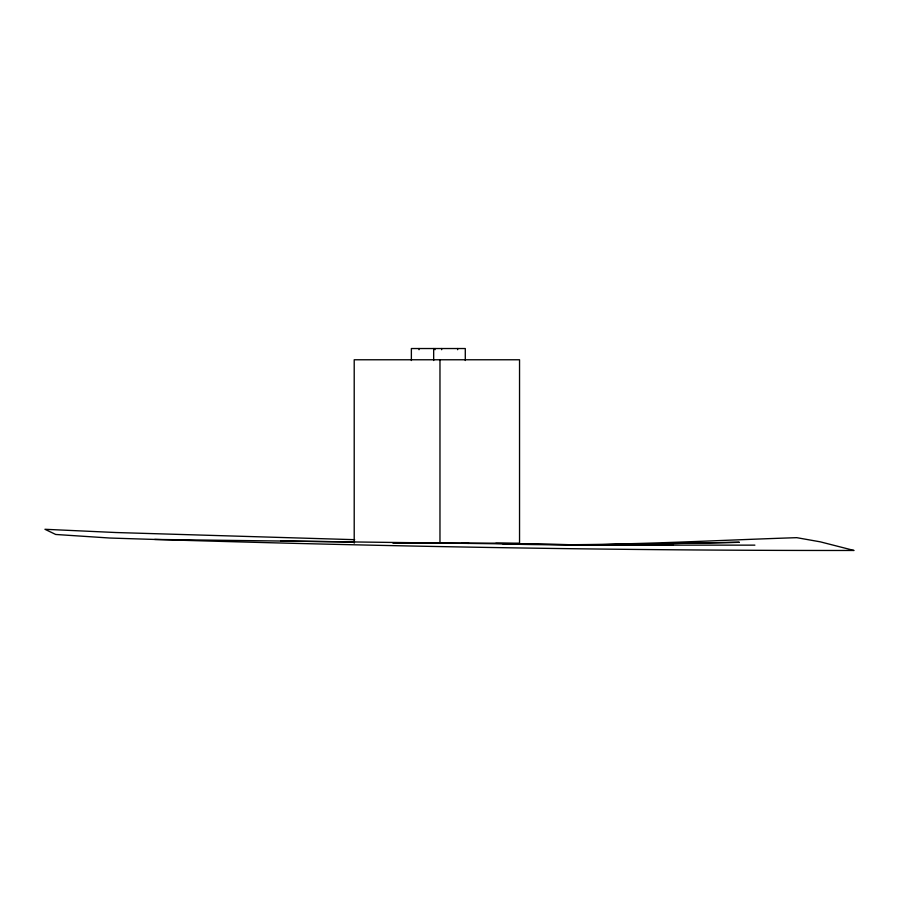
<?xml version="1.0" encoding="UTF-8"?>
<svg xmlns="http://www.w3.org/2000/svg" width="899" height="899" viewBox="0 0 899 899"><rect width="100%" height="100%" fill="white"/><g stroke="black" fill="none" stroke-linecap="round" stroke-linejoin="round"><path stroke-width="1.35" d="M626.524 544.378L584.597 544.985L739.349 542.299L629.322 544.345M392.942 543.165L519.543 543.165L519.543 359.769L354.206 359.769L354.206 543.165M673.317 545.142L591.733 545.109L495.787 543.344M754.89 545.142L605.982 545.142L154.695 539.434M280.735 540.996L354.577 541.962M502.934 543.895C600.937 546.963 698.838 540.85 796.75 537.669L820.293 541.839L854.05 550.469C605.926 550.671 357.824 546.064 109.835 538.029L55.693 534.467L44.95 529.286L115.915 532.523L354.678 539.681M462.03 543.176L469.031 543.389M465.289 360.51L465.289 348.531L411.371 348.531L411.371 360.51M457.636 348.531L457.636 349.711M441.656 348.531L441.656 349.711M439.971 359.769L439.971 543.165M434.992 348.531L434.992 349.711M433.666 348.531L433.666 360.51M419.024 348.531L419.024 349.711"/></g></svg>
